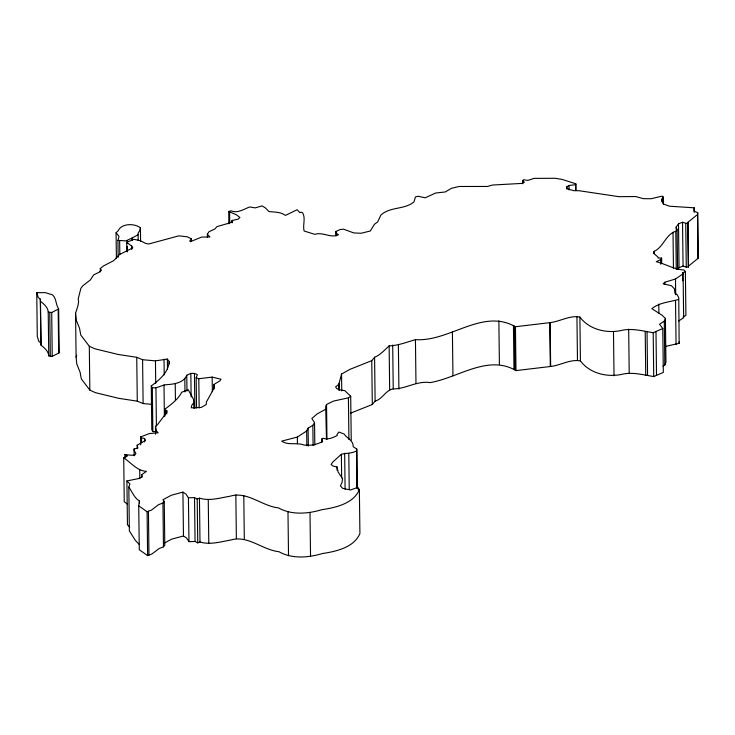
<?xml version="1.0" encoding="UTF-8"?>
<svg xmlns="http://www.w3.org/2000/svg" width="735" height="735" viewBox="0 0 735 735"><rect width="100%" height="100%" fill="white"/><g stroke="black" fill="none" stroke-linecap="round" stroke-linejoin="round"><path stroke-width="1.1" d="M191.495 241.154L191.468 238.912L187.333 236.808L178.844 235.852L148.654 244.011L145.64 243.395L140.302 240.694L133.963 239.316L126.723 242.348L131.694 246.078L132.805 247.86L119.529 254.54L113.64 260.686L103.516 265.914L100.291 268.541L101.402 270.315L99.142 272.207L93.648 274.899L90.331 279.98L82.899 285.685L80.868 288.331L78.204 298.97L78.608 301.644L77.983 305.641L75.558 313.312L76.238 320.12L79.527 328.288L80.804 335.087L89.302 346.24L94.852 348.803L118.261 354.481L136.747 357.302L142.581 359.718L155.452 360.867L167.359 359.066L169.252 361.583C168.251 372.535 159.569 379.82 151.272 385.939L152.329 387.712C157.823 388.76 162.288 384.377 167.635 384.616C174.719 384.028 183.713 382.742 186.773 375.254L190.834 373.389L194.444 373.417L197.347 374.62L196.19 377.689L198.799 378.736L212.158 377.101L220.987 379.232L219.949 380.84L213.94 384.451L213.894 388.402L206.434 401.953L206.213 404.581L201.169 407.466L191.229 407.815L191.743 405.334L193.764 402.716L193.461 399.206L188.252 389.789L181.729 392.224C177.898 399.638 171.08 404.471 164.668 409.349L164.668 415.854M138.162 240.373L138.116 233.179L139.815 230.432L140.422 227.776C134.395 223.128 121.422 223.311 118.216 230.716L116.075 232.747L116.396 258.61M665.662 346.406L679.149 343.309L678.754 297.703L677.201 294.772L674.932 293.293L674.399 288.763L671.358 285.667L663.135 283.839L664.762 282.249L675.502 278.997L683.1 273.806L682.576 272.924L685.378 271.638L684.009 270.021C674.335 269.442 665.57 264.049 656.236 261.688L660.59 259.685L661.619 258.086L658.027 258.04L658.101 257.167L653.608 253.309L654.067 251.407C663.604 247.052 665.708 234.336 675.796 231.259L677.11 229.807L676.126 227.152L678.506 223.807L682.53 222.236L685.746 223.302L687.859 223.174L687.923 222.292L697.57 214.473L697.717 212.709L693.95 211.046L694.217 207.821L669.429 206.204L663.586 204.082L661.776 199.056L663.264 197.504L662.226 196.107L651.118 198.735L643.336 198.661L635.72 196.539L618.898 196.677L579.125 190.723L573.713 190.668L566.961 188.693L566.814 186.782L569.037 185.477L575.726 184.66L575.799 183.787L562.009 179.386L555.173 178.283L534.06 178.375L527.859 180.378L523.688 179.744L522.723 180.47L522.769 183.842M679.149 343.309L679.287 341.564M677.854 269.332L679.039 267.659L683.072 266.088L686.279 267.154L688.392 267.035L687.923 222.292M688.465 266.153L698.103 258.325L697.717 212.709M40.48 301.332L40.26 299.099L38.284 297.556L36.75 292.64L45.395 292.659L52.543 294.873C56.604 298.612 55.575 304.501 58.662 308.93L59.204 352.782L52.24 356.374L48.758 355.878C48.528 351.266 44.449 347.848 41.013 345.193L40.48 301.332C43.907 303.987 47.995 307.405 48.225 312.026L48.758 355.878M41.013 345.193L40.26 299.099M356.944 488.012L356.751 449.002L353.213 446.733C353.498 440.338 347.003 438.473 344.053 433.981L338.899 432.051L336.952 434.587L337.282 435.487C332.881 437.72 327.902 439.989 322.904 438.299L321.801 438.97L321.838 442.351M350.402 413.235L372.305 404.507L375.116 401.126C382.632 399.123 385.645 390.019 393.234 388.907C405.683 389.045 417.057 380.565 430.122 382.595C458.006 377.983 487.921 354.068 515.979 370.596L550.294 366.517C560.447 365.497 570.121 358.956 580.429 360.913C589.663 373.288 606.476 377.331 621.001 374.528C631.889 371.625 642.914 374.822 653.727 376.559L663.328 372.434L662.786 328.573L653.194 332.707C642.381 330.971 631.356 327.764 620.469 330.676C605.934 333.469 589.121 329.436 579.887 317.051C569.588 315.094 559.905 321.636 549.762 322.656L515.446 326.735C482.38 307.846 449.581 342.032 415.44 339.634C406.538 342.225 398.306 345.56 389.137 345.863C384.58 349.943 380.454 354.913 374.584 357.265L371.772 360.655L349.869 369.374L341.536 374.051L338.798 384.387L338.863 390.009M356.493 450.904C351.716 453.697 346.387 452.843 341.362 454.258L332.725 462.113L331.117 464.511L333.056 466.091L337.016 466.918L338.183 472.118L342.547 478.678L342.032 482.463L340.415 485.881L342.685 488.352L350.604 489.997L356.686 487.718L358.368 488.113L359.369 489.776L359.911 533.638C353.884 547.483 336.272 551.461 322.509 553.519C308.443 557.7 292.153 559.17 278.896 551.7C262.358 549.964 247.585 534.712 230.533 540.087C220.528 541.759 210.035 545.122 199.993 542.007L197.743 542.871L195.069 541.475L188.969 541.658L188.426 497.797L186.038 494.15L182.932 492.119L171.273 495.252L162.867 499.809L164.254 501.417L164.787 545.278L163.473 546.858L159.127 548.521L151.98 553.942L147.625 555.614L139.273 549.697L138.74 505.845L139.411 501.04C134.33 497.898 132.107 491.834 128.827 487.057L129.948 483.988L126.907 480.938L138.538 478.586L142.268 476.896L141.644 474.764L146.421 471.365C136.903 470.758 131.124 462.664 123.719 457.877L127.495 455.911L124.913 454.561L124.95 457.942M359.369 489.776C353.342 503.631 335.739 507.609 321.976 509.667C307.91 513.848 291.62 515.308 278.363 507.848C261.825 506.103 247.052 490.851 230 496.235C219.995 497.907 209.503 501.27 199.451 498.155L197.21 499.019L194.527 497.613L188.426 497.797M151.704 404.342L143.123 403.57L137.289 401.163L118.804 398.333L95.385 392.655L89.845 390.101L81.346 378.948L80.069 372.14L76.771 363.981L76.1 357.164L76.706 355.244M662.933 366.232L664.826 365.029L664.284 321.167L665.405 318.411L661.794 315.03L651.844 308.672C659.488 302.462 669.438 302.094 678.607 299.457M664.826 365.029L665.947 362.272L665.405 318.411M338.798 384.387L335.647 386.858L336.667 388.539L339.028 389.725L344.788 390.662L350.696 396.193L348.408 397.828L333.58 401.062L326.533 404.471L325.688 406.345L326.469 439.383M118.151 257.268L117.94 240.4L119.006 236.404L116.075 232.747M306.844 445.612L306.67 430.995L308.112 428.137L312.853 425.326L314.552 422.634L311.851 418.491L317.116 413.934L326.101 409.027M48.225 312.026L51.707 312.513L58.662 308.93M207.399 237.552L207.353 234.171L209.043 231.681L214.712 229.072L217.018 226.591L228.53 223.293L232.627 221.41L232.076 220.518L238.278 219.103L239.913 217.496L236.431 214.804L228.723 211.487L230.909 210.77C237.396 213.747 243.827 209.117 249.781 206.948L255.21 207.886L262.055 205.883L265.271 207.83L268.982 211.551C274.697 212.25 280.476 211.763 285.465 215.392L297.124 209.741L299.954 212.718L301.212 212.139L302.682 212.884C305.879 218.58 302.508 225.048 304.134 231.02L314.828 234.355C322.509 231.543 330.575 238.48 338.477 234.842L336.18 233.059L335.996 231.442L340.075 229.568L343.447 229.155L353.783 232.922L361.041 233.271L370.302 231.001L374.437 224.276L377.643 221.952L380.886 215.061C390.184 206.434 404.645 209.898 414.007 201.822L415.44 196.934L418.068 196.254L425.216 197.798L435.579 193.039L445.346 191.945L451.382 188.325L459.09 186.479L487.516 186.46L492.459 185.036L521.878 183.41L524.386 182.252L522.723 180.47M147.625 555.614L147.092 511.753L151.447 510.09L158.585 504.66L162.94 502.997L164.254 501.417M191.468 238.912L189.814 240.814L190.374 241.696L201.666 237.074L209.916 237.001L207.353 234.171M155.563 434.229L155.471 426.364L157.336 424.876L166.845 412.28L166.716 410.543L164.594 410.231M678.57 321.121L683.642 317.667L683.1 273.806M321.801 438.97L322.555 441.524C316.923 444.647 310.133 445.989 303.766 444.96C296.683 442.213 288.148 445.658 281.68 441.129L297.344 437.068L306.67 430.995M664.284 321.167L659.561 324.181L662.786 328.573M164.208 543.156L171.806 539.104L183.465 535.98L186.571 538.002L188.969 541.658M140.679 444.822L140.578 436.948L149.425 433.558L158.172 432.786L156.564 431.077L155.471 426.364M138.097 234.75L132.135 237.965L132.162 240.216M137.206 448.589L137.169 445.217L145.512 440.467L144.565 438.51L141.506 437.876L140.578 436.948M132.135 237.965L125.997 240.869L117.94 240.4M134.174 455.728L134.092 448.975L137.877 448.047L137.169 445.217M151.272 385.939L151.805 429.8L152.862 431.564L156.472 431.601M124.913 454.561L131.785 455.305L135.166 454.781L135.892 453.21L134.202 450.748L134.092 448.975M138.74 505.845L147.092 511.753M127.228 504.017L124.252 501.729L123.719 457.877M139.191 544.396L135.433 540.51L129.36 530.909L128.827 487.057M40.802 342.951L38.826 341.408L37.283 336.492L36.75 292.64M129.727 527.078L127.449 524.799L126.907 480.938M683.642 317.667L683.118 316.785L685.911 315.499L685.378 271.638M697.57 214.473L698.103 258.325M694.217 207.821L694.272 212.314M687.859 223.174L688.392 267.035M685.746 223.302L686.279 267.154M682.53 222.236L683.072 266.088M682.576 272.924L682.677 280.798M678.506 223.807L679.039 267.659M677.11 229.807L677.596 269.166M676.126 227.152L676.154 229.403M675.796 231.259L676.264 269.497M675.502 278.997L675.695 294.735M675.529 300.587L676.062 344.449M673.012 232.26L673.453 268.238M664.762 282.249L664.789 284.491M663.264 197.504L663.347 204.247M663.034 196.502L663.117 203.246M662.327 198.762L662.364 202.134M661.932 199.497L661.959 201.748M661.619 258.086L661.693 263.709M660.59 259.685L660.646 264.177M658.799 304.079L658.909 313.073M655.987 331.421L656.52 375.282M654.067 251.407L654.095 253.658M653.194 332.707L653.727 376.559M647.03 331.347L647.563 375.199M645.211 331.614L645.753 375.475M628.673 329.142L629.206 373.003M613.486 331.926L614.019 375.778M579.887 317.051L580.429 360.913M575.799 183.787L575.882 190.53M575.726 184.66L575.79 190.282M576.938 316.445L577.471 360.297M569.037 185.477L569.092 189.979M566.814 186.782L566.841 189.033M550.129 322.674L550.662 366.535M549.762 322.656L550.294 366.517M515.446 326.735L515.979 370.596M514.436 326.083L514.978 369.935M513.434 325.421L513.967 369.282M498.872 320.8L499.405 364.661M452.411 332L452.953 375.851M415.44 339.634L415.973 383.486M398.379 345.248L398.912 389.109M392.701 345.046L393.234 388.907M389.137 345.863L389.669 389.715M374.584 357.265L375.116 401.126M371.772 360.655L372.305 404.507M358.368 488.113L358.395 490.355M356.751 449.002L357.238 488.362M350.696 396.193L351.238 440.054M348.408 397.828L348.914 439.438M348.794 453.523L349.235 489.51M344.66 453.274L345.101 489.262M341.536 374.051L341.747 390.919M341.362 454.258L341.656 477.869M339.147 383.431L339.23 390.175M336.18 233.059L336.207 235.31M335.996 231.442L336.051 235.944M337.016 466.918L337.062 470.29M326.533 404.471L326.965 439.337M314.552 422.634L314.828 445.125M312.853 425.326L313.101 445.575M309.995 512.617L310.537 556.478M308.112 428.137L308.332 446.127M297.344 437.068L297.427 443.811M287.982 511.918L288.515 555.779M243.79 495.427L244.323 539.288M235.834 494.82L236.367 538.672M232.389 220.381L232.416 222.622M232.076 220.518L232.104 222.769M229.586 212.231L229.724 223.477M228.723 211.487L228.87 223.853M213.94 384.451L213.995 388.944M212.158 377.101L212.341 391.718M208.253 499.497L208.786 543.358M198.799 378.736L199.157 407.98M199.451 498.155L199.993 542.007M196.19 377.689L196.557 408.054M197.21 499.019L197.743 542.871M194.444 373.417L194.867 408.283M193.764 402.716L193.829 408.338M194.527 497.613L195.069 541.475M190.834 373.389L191.128 397.001M186.773 375.254L186.966 391.002M184.816 378.415L184.981 391.911M182.932 492.119L183.465 535.98M175.233 383.661L175.445 400.529M169.252 361.583L169.28 363.834M167.359 359.066L167.479 369.19M166.716 410.543L166.762 413.915M166 410.24L166.046 413.612M164.034 359.185L164.227 374.923M164.668 409.349L164.75 416.102M164.006 384.883L164.383 416.368M162.94 502.997L163.473 546.858M155.939 387.74L156.408 425.978M155.452 360.867L155.728 383.358M152.329 387.712L152.862 431.564M148.433 511.238L148.966 555.1M144.565 438.51L144.611 441.882M142.581 359.718L143.123 403.57M140.422 227.776L140.587 241.273M141.506 437.876L141.561 442.378M141.644 474.764L141.671 477.015M139.724 469.729L139.834 478.724M139.411 501.04L139.439 503.291M136.747 357.302L137.289 401.163M132.291 238.296L132.318 240.538M131.694 246.078L131.74 249.459M127.201 240.648L127.228 242.899M127.274 246.271L127.339 251.894M126.723 242.348L126.833 251.352M125.584 455.342L125.611 457.593M119.649 240.832L119.814 254.328M100.291 268.541L100.337 271.913M89.302 346.24L89.845 390.101M75.558 313.312L76.1 357.164M58.166 309.683L58.699 353.535M51.707 312.513L52.24 356.374M49.769 312.531L50.311 356.383"/></g></svg>
